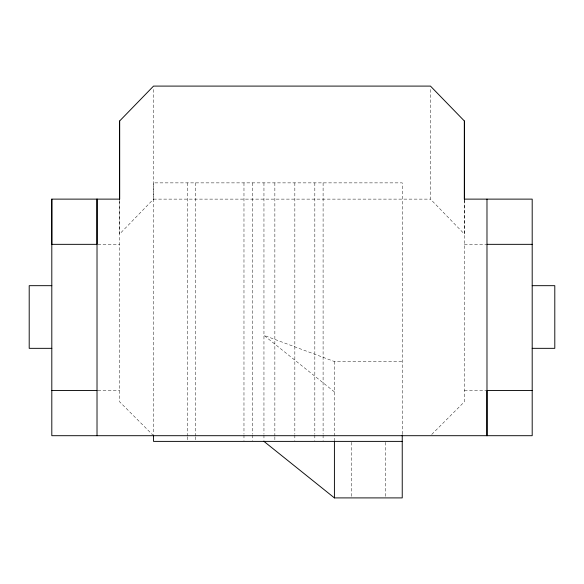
<?xml version="1.0" encoding="UTF-8"?>
<svg xmlns="http://www.w3.org/2000/svg" width="584" height="584" viewBox="0 0 584 584"><rect width="100%" height="100%" fill="white"/><g stroke="black" fill="none" stroke-linecap="round" stroke-linejoin="round"><path stroke-width="0.44" stroke-dasharray="2.92 2.19" d="M119.625 200.305L119.625 234.031L153.534 199.122L153.534 87.914M464.375 200.305L464.375 234.031L430.466 199.122L430.466 87.914M431.744 434.423L464.375 401.792L464.375 200.027M153.534 199.122L430.466 199.122M97.922 244.338L119.625 244.338M464.375 244.338L486.078 244.338M334.413 391.886L263.953 335.362L334.413 361.525L402.237 361.525M97.922 390.492L119.625 390.492M464.375 390.492L486.078 390.492M153.534 435.701L119.625 401.792L119.625 199.122M402.237 434.124L402.237 182.872L153.534 182.872L153.534 434.102M385.279 442.3L385.279 496.999M351.371 442.3L351.371 496.999M334.413 361.525L334.413 441.387M323.098 182.872L323.098 434.102M323.098 435.014L323.098 440.475M314.827 182.872L314.827 434.102M314.827 435.014L314.827 440.475M294.84 182.872L294.84 434.102M294.84 435.014L294.84 440.475M274.86 182.872L274.86 435.919M274.86 436.832L274.86 441.387M263.953 182.872L263.953 434.138M263.953 435.043L263.953 440.475M252.251 182.872L252.251 434.102M252.251 435.014L252.251 440.475M243.973 182.872L243.973 434.102M243.973 435.014L243.973 440.475M195.728 182.872L195.728 435.919M195.728 436.832L195.728 441.387M187.457 182.872L187.457 435.919M187.457 436.832L187.457 441.387"/><path stroke-width="0.88" d="M51.808 199.122L51.808 435.701L532.192 435.701L532.192 199.122L464.375 199.122L464.375 120.998L430.466 86.096L153.534 86.096L119.625 120.998L119.625 199.122L51.808 199.122L51.808 244.338L97.017 244.338L97.017 199.122L97.017 435.701M119.625 199.392L119.625 120.998M464.375 199.392L464.375 120.998M486.983 244.338L532.192 244.338M51.808 285.678L29.2 285.678L29.2 348.334L51.808 348.334M532.192 285.678L554.8 285.678L554.8 348.334L532.192 348.334M51.808 390.492L97.017 390.492M532.192 390.492L486.983 390.492L486.983 435.701L486.983 199.122M402.237 441.387L153.534 441.387L153.534 435.014M263.953 441.387L334.413 497.904L402.237 497.904L402.237 435.014M334.413 441.387L334.413 497.904"/></g></svg>
